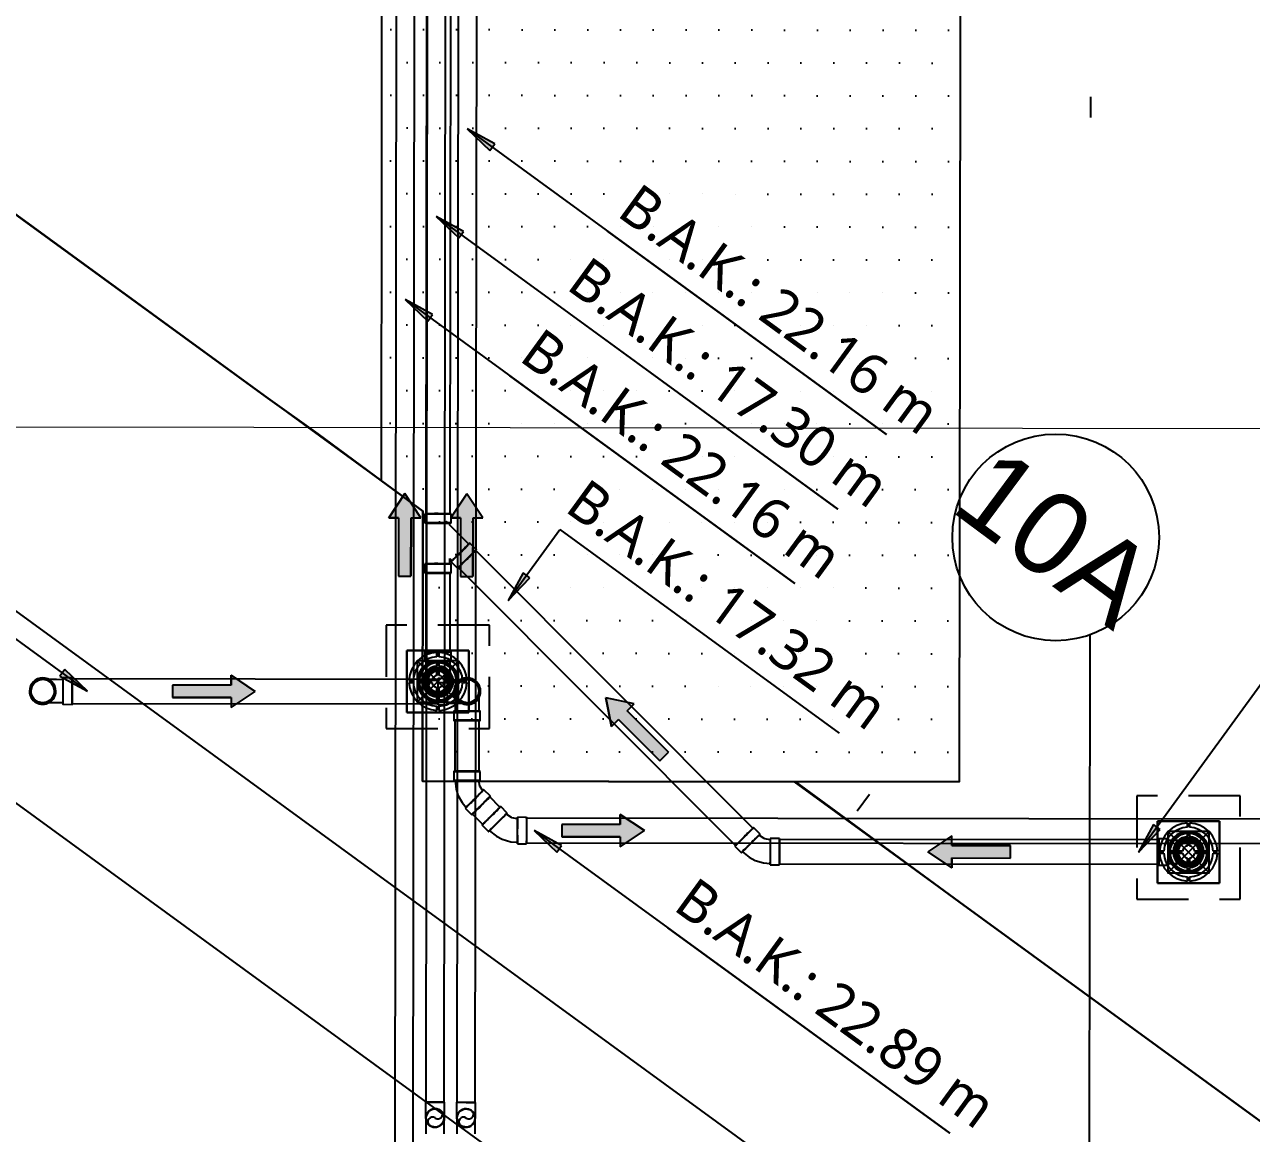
# Model space of a CAD drawing. Header units: millimetres. Extents: x 400382 to 401500, y 4543975 to 4544133.
# Drawn here: x 400831.43 to 400837.37, y 4544084.18 to 4544089.55 of the extents above; entities that cross this region are included whole.
import ezdxf
from ezdxf.enums import TextEntityAlignment as Align

# ---------------------------------------------------------------- set-up
doc = ezdxf.new("R2010")
doc.units = ezdxf.units.MM
for name, pattern in [('ACAD_ISO05W100', [33, 24, -3, 0, -3, 0, -3]), ('AKS', [3, 2.5, -0.25, 0, -0.25]), ('CIZGI', [0.4, 0.25, -0.15])]:
    doc.linetypes.add(name, pattern=pattern)
doc.layers.add('A-DETL', color=90, linetype='Continuous', lineweight=15)
for name, color, linetype in [('aks prota', 2, 'AKS'), ('caks prota', 4, 'Continuous'), ('iderzi_PROTA', 3, 'Continuous'), ('kiriş prota', 6, 'Continuous'), ('kolon tarama prota', 252, 'Continuous'), ('merdiven prota', 2, 'Continuous'), ('PRT-MI-a_fit_drainage', 10, 'Continuous'), ('taks prota', 7, 'Continuous'), ('TARAMA', 8, 'Continuous')]:
    doc.layers.add(name, color=color, linetype=linetype)
doc.styles.add('Segoe UI Light_1', font='', dxfattribs={"height": 200})
doc.styles.add('TAKS', font='Arial Unicode.ttf')
doc.styles.get('Segoe UI Light_1').set_extended_font_data('Segoe UI Light')

# ---------------------------------------------------------------- blocks, each defined once
blk = doc.blocks.new('Flow Direction - Flow Direction _25mm_-1035271-_17_70 m  ARA KAT')
at = {"layer": 'TARAMA'}
blk.add_hatch(color=256, dxfattribs=at).paths.add_polyline_path([(0, 0), (-117, -78), (-117, -30), (-400, -30), (-400, 30), (-117, 30), (-117, 78)], flags=0)
for p, q in [((0, 0), (-117, 78)), ((-117, 78), (-117, 30)), ((-117, 78), (0, 0)), ((-117, 30), (-117, 78)), ((-117, 30), (-400, 30)), ((-400, 30), (-400, -30)), ((-117, 30), (-400, 30)), ((-400, 30), (-400, -30)), ((-117, -78), (0, 0)), ((-117, -78), (0, 0)), ((-400, -30), (-117, -30)), ((-117, -30), (-400, -30)), ((-117, -30), (-117, -78)), ((-117, -30), (-117, -78))]:
    blk.add_line(p, q, dxfattribs=at)
blk = doc.blocks.new('17.60 mekanik')
at = {"layer": 'kolon tarama prota'}
for points in [[(142407.84, 63290.69), (142418.81, 63280.27), (142421.13, 63283.47)], [(142392.84, 63248.38), (142403.81, 63237.97), (142406.13, 63241.16)], [(142377.84, 63208.11), (142388.81, 63197.7), (142391.13, 63200.89)], [(142427.92, 63062.68), (142438.34, 63073.65), (142435.14, 63075.98)], [(142224.37, 63018.49), (142213.39, 63028.9), (142211.07, 63025.71)], [(142440.6, 62951.35), (142451.58, 62940.93), (142453.9, 62944.13)], [(142733.02, 62941.31), (142743.43, 62952.28), (142740.23, 62954.61)]]:
    blk.add_hatch(color=256, dxfattribs=at).paths.add_polyline_path(points, flags=0)
for p, q in [((142403.39, 63538.69), (142403.39, 62819.81)), ((142412.28, 62819.81), (142412.28, 63538.69)), ((142388.03, 63531.1), (142388.03, 63104.51)), ((142399.83, 63104.51), (142399.83, 63531.1)), ((142388.39, 63518.69), (142388.39, 62819.81)), ((142397.28, 62819.81), (142397.28, 63518.69)), ((142373.39, 63498.69), (142373.39, 62723.34)), ((142382.28, 62723.34), (142382.28, 63498.69)), ((142407.84, 63290.69), (142418.81, 63280.27)), ((142421.13, 63283.47), (142407.84, 63290.69)), ((142407.84, 63290.69), (142610.86, 63143.18)), ((142418.81, 63280.27), (142421.13, 63283.47)), ((142392.84, 63248.38), (142403.81, 63237.97)), ((142406.13, 63241.16), (142392.84, 63248.38)), ((142392.84, 63248.38), (142587.35, 63107.06)), ((142403.81, 63237.97), (142406.13, 63241.16)), ((142610.86, 63143.18), (142475.76, 63241.34)), ((142377.84, 63208.11), (142388.81, 63197.7)), ((142391.13, 63200.89), (142377.84, 63208.11)), ((142377.84, 63208.11), (142566.54, 63071.01)), ((142587.35, 63107.06), (142451.17, 63206)), ((142388.81, 63197.7), (142391.13, 63200.89)), ((142566.54, 63071.01), (142428.53, 63171.28)), ((142387.56, 63104.51), (142387.56, 63100.07)), ((142388.22, 63100.07), (142388.22, 63080.32)), ((142397.32, 63100.1), (142397.34, 63100.04)), ((142398.62, 63100.07), (142397.97, 63100.71)), ((142399.65, 63099.04), (142399.65, 63100.07)), ((142408.81, 63089.88), (142399.65, 63099.04)), ((142400.31, 63100.07), (142400.31, 63104.51)), ((142427.92, 63062.68), (142452.79, 63096.91)), ((142452.79, 63096.91), (142588.09, 62998.6)), ((142412.42, 63087.2), (142409.27, 63090.34)), ((142399.64, 63082.88), (142400.73, 63081.79)), ((142399.65, 63080.32), (142399.65, 63082.88)), ((142400.26, 63081.33), (142403.4, 63078.19)), ((142546.39, 62952.55), (142412.08, 63086.87)), ((142387.56, 63080.32), (142387.56, 63075.87)), ((142388.03, 63075.87), (142388.03, 63037.68)), ((142399.83, 63037.68), (142399.83, 63075.87)), ((142400.31, 63075.87), (142400.31, 63080.32)), ((142403.74, 63078.52), (142538.05, 62944.21)), ((142435.14, 63075.98), (142427.92, 63062.68)), ((142438.34, 63073.65), (142435.14, 63075.98)), ((142427.92, 63062.68), (142438.34, 63073.65)), ((142224.37, 63018.49), (142171.51, 63056.89)), ((142408.93, 63038.39), (142378.93, 63038.39)), ((142378.93, 63038.39), (142378.93, 63008.39)), ((142378.93, 63008.39), (142378.93, 63038.39)), ((142378.93, 63038.39), (142408.93, 63038.39)), ((142378.93, 63038.39), (142378.93, 63038.39)), ((142393.43, 63037.39), (142393.43, 63035.38)), ((142393.43, 63035.38), (142393.43, 63037.39)), ((142393.43, 63037.39), (142393.43, 63037.39)), ((142393.43, 63035.38), (142393.43, 63035.38)), ((142394.43, 63035.38), (142394.43, 63037.39)), ((142394.43, 63037.39), (142394.43, 63035.38)), ((142394.43, 63037.39), (142394.43, 63037.39)), ((142394.43, 63035.38), (142394.43, 63035.38)), ((142408.93, 63008.39), (142408.93, 63038.39)), ((142408.93, 63038.39), (142408.93, 63008.39)), ((142408.93, 63038.39), (142408.93, 63038.39)), ((142213.39, 63028.9), (142211.07, 63025.71)), ((142224.37, 63018.49), (142213.39, 63028.9)), ((142393.43, 63032.88), (142393.43, 63030.88)), ((142393.43, 63030.88), (142393.43, 63032.88)), ((142393.43, 63032.88), (142393.43, 63032.88)), ((142393.43, 63030.88), (142393.43, 63030.88)), ((142393.43, 63028.37), (142393.43, 63026.35)), ((142393.43, 63026.35), (142393.43, 63028.37)), ((142393.43, 63028.37), (142393.43, 63028.37)), ((142394.43, 63030.88), (142394.43, 63032.88)), ((142394.43, 63032.88), (142394.43, 63030.88)), ((142394.43, 63032.88), (142394.43, 63032.88)), ((142394.43, 63030.88), (142394.43, 63030.88)), ((142394.43, 63026.35), (142394.43, 63028.37)), ((142394.43, 63028.37), (142394.43, 63026.35)), ((142394.43, 63028.37), (142394.43, 63028.37)), ((142211.07, 63025.71), (142224.37, 63018.49)), ((142217.02, 63024.86), (142212.58, 63024.86)), ((142216.98, 63022.66), (142216.97, 63021.44)), ((142216.99, 63023.6), (142216.98, 63022.66)), ((142217.01, 63024.19), (142216.99, 63023.6)), ((142217.02, 63024.39), (142217.01, 63024.19)), ((142394.04, 63024.39), (142217.02, 63024.39)), ((142217.04, 63024.19), (142217.02, 63024.39)), ((142217.05, 63023.6), (142217.04, 63024.19)), ((142217.07, 63022.66), (142217.05, 63023.6)), ((142217.08, 63021.44), (142217.07, 63022.66)), ((142381.94, 63023.89), (142379.94, 63023.89)), ((142379.94, 63023.89), (142381.94, 63023.89)), ((142379.94, 63023.89), (142379.94, 63023.89)), ((142379.94, 63022.89), (142381.94, 63022.89)), ((142381.94, 63022.89), (142379.94, 63022.89)), ((142379.94, 63022.89), (142379.94, 63022.89)), ((142381.94, 63023.89), (142381.94, 63023.89)), ((142381.94, 63022.89), (142381.94, 63022.89)), ((142386.45, 63023.89), (142384.44, 63023.89)), ((142384.44, 63023.89), (142386.45, 63023.89)), ((142384.44, 63023.89), (142384.44, 63023.89)), ((142384.44, 63022.89), (142386.45, 63022.89)), ((142386.45, 63022.89), (142384.44, 63022.89)), ((142384.44, 63022.89), (142384.44, 63022.89)), ((142386.45, 63023.89), (142386.45, 63023.89)), ((142386.45, 63022.89), (142386.45, 63022.89)), ((142390.97, 63023.89), (142388.96, 63023.89)), ((142388.96, 63023.89), (142390.97, 63023.89)), ((142388.96, 63023.89), (142388.96, 63023.89)), ((142388.96, 63022.89), (142390.97, 63022.89)), ((142390.97, 63022.89), (142388.96, 63022.89)), ((142388.96, 63022.89), (142388.96, 63022.89)), ((142390.97, 63023.89), (142390.97, 63023.89)), ((142390.97, 63022.89), (142390.97, 63022.89)), ((142393.43, 63026.35), (142393.43, 63026.35)), ((142398.48, 63024.86), (142394.04, 63024.86)), ((142394.43, 63026.35), (142394.43, 63026.35)), ((142398.91, 63023.89), (142396.89, 63023.89)), ((142396.89, 63023.89), (142398.91, 63023.89)), ((142396.89, 63023.89), (142396.89, 63023.89)), ((142396.89, 63022.89), (142398.91, 63022.89)), ((142398.91, 63022.89), (142396.89, 63022.89)), ((142396.89, 63022.89), (142396.89, 63022.89)), ((142398.91, 63023.89), (142398.91, 63023.89)), ((142398.91, 63022.89), (142398.91, 63022.89)), ((142403.42, 63023.89), (142401.41, 63023.89)), ((142401.41, 63023.89), (142403.42, 63023.89)), ((142401.41, 63023.89), (142401.41, 63023.89)), ((142401.41, 63022.89), (142403.42, 63022.89)), ((142403.42, 63022.89), (142401.41, 63022.89)), ((142401.41, 63022.89), (142401.41, 63022.89)), ((142403.42, 63023.89), (142403.42, 63023.89)), ((142403.42, 63022.89), (142403.42, 63022.89)), ((142407.92, 63023.89), (142405.92, 63023.89)), ((142405.92, 63023.89), (142407.92, 63023.89)), ((142405.92, 63023.89), (142405.92, 63023.89)), ((142405.92, 63022.89), (142407.92, 63022.89)), ((142407.92, 63022.89), (142405.92, 63022.89)), ((142405.92, 63022.89), (142405.92, 63022.89)), ((142407.92, 63023.89), (142407.92, 63023.89)), ((142407.92, 63022.89), (142407.92, 63022.89)), ((142413.04, 63022.04), (142412.96, 63022.14)), ((142413.35, 63022.42), (142413.32, 63022.46)), ((142413.46, 63022.27), (142413.43, 63022.31)), ((142733.02, 62941.31), (142792.92, 63023.77)), ((142216.97, 63021.44), (142216.97, 63020.01)), ((142216.97, 63020.01), (142216.97, 63018.49)), ((142216.97, 63018.49), (142216.97, 63016.96)), ((142216.97, 63016.96), (142216.97, 63015.54)), ((142217.08, 63020.01), (142217.08, 63021.44)), ((142217.08, 63018.49), (142217.08, 63020.01)), ((142217.08, 63016.96), (142217.08, 63018.49)), ((142217.08, 63015.54), (142217.08, 63016.96)), ((142393.43, 63020.44), (142393.43, 63018.42)), ((142393.43, 63018.42), (142393.43, 63020.44)), ((142393.43, 63020.44), (142393.43, 63020.44)), ((142393.43, 63018.42), (142393.43, 63018.42)), ((142393.43, 63015.91), (142393.43, 63013.91)), ((142393.43, 63013.91), (142393.43, 63015.91)), ((142393.43, 63015.91), (142393.43, 63015.91)), ((142394.43, 63018.42), (142394.43, 63020.44)), ((142394.43, 63020.44), (142394.43, 63018.42)), ((142394.43, 63020.44), (142394.43, 63020.44)), ((142394.43, 63018.42), (142394.43, 63018.42)), ((142394.43, 63013.91), (142394.43, 63015.91)), ((142394.43, 63015.91), (142394.43, 63013.91)), ((142394.43, 63015.91), (142394.43, 63015.91)), ((142212.58, 63012.11), (142217.02, 63012.11)), ((142216.97, 63015.54), (142216.98, 63014.32)), ((142216.98, 63014.32), (142216.99, 63013.38)), ((142216.99, 63013.38), (142217.01, 63012.79)), ((142217.01, 63012.79), (142217.02, 63012.59)), ((142217.02, 63012.59), (142217.04, 63012.79)), ((142217.02, 63012.59), (142394.04, 63012.59)), ((142217.04, 63012.79), (142217.05, 63013.38)), ((142217.05, 63013.38), (142217.07, 63014.32)), ((142217.07, 63014.32), (142217.08, 63015.54)), ((142393.43, 63013.91), (142393.43, 63013.91)), ((142393.43, 63011.41), (142393.43, 63009.4)), ((142393.43, 63009.4), (142393.43, 63011.41)), ((142393.43, 63011.41), (142393.43, 63011.41)), ((142394.04, 63012.11), (142398.48, 63012.11)), ((142394.43, 63013.91), (142394.43, 63013.91)), ((142394.43, 63009.4), (142394.43, 63011.41)), ((142394.43, 63011.41), (142394.43, 63009.4)), ((142394.43, 63011.41), (142394.43, 63011.41)), ((142402.91, 63015.1), (142402.94, 63015.06)), ((142403.02, 63014.95), (142403.05, 63014.91)), ((142403.33, 63015.33), (142403.4, 63015.22)), ((142378.93, 63008.39), (142408.93, 63008.39)), ((142408.93, 63008.39), (142378.93, 63008.39)), ((142378.93, 63008.39), (142378.93, 63008.39)), ((142393.43, 63009.4), (142393.43, 63009.4)), ((142394.43, 63009.4), (142394.43, 63009.4)), ((142401.67, 63009.04), (142401.67, 63004.6)), ((142402.14, 63004.6), (142402.14, 62979.94)), ((142408.93, 63008.39), (142408.93, 63008.39)), ((142413.94, 62979.94), (142413.94, 63004.59)), ((142414.42, 63004.59), (142414.42, 63009.04)), ((142401.67, 62979.94), (142401.66, 62975.5)), ((142414.42, 62975.5), (142414.42, 62979.94)), ((142419.4, 62967.92), (142416.25, 62971.06)), ((142424.05, 62962.59), (142419.06, 62967.58)), ((142427.53, 62959.78), (142424.39, 62962.93)), ((142407.24, 62962.04), (142410.38, 62958.9)), ((142410.72, 62959.24), (142415.71, 62954.25)), ((142436.95, 62957.72), (142432.51, 62957.72)), ((143688.3, 62957.25), (142436.95, 62957.25)), ((142415.37, 62953.91), (142418.51, 62950.77)), ((142440.6, 62951.35), (142451.58, 62940.93)), ((142453.9, 62944.13), (142440.6, 62951.35)), ((142440.6, 62951.35), (142641.81, 62805.16)), ((142549.87, 62949.75), (142546.73, 62952.89)), ((142740.23, 62954.61), (142733.02, 62941.31)), ((142733.02, 62941.31), (142743.43, 62952.28)), ((142743.43, 62952.28), (142740.23, 62954.61)), ((142742.16, 62956.31), (142742.16, 62926.31)), ((142772.16, 62956.31), (142742.16, 62956.31)), ((142742.16, 62956.31), (142772.16, 62956.31)), ((142742.16, 62926.31), (142742.16, 62956.31)), ((142742.16, 62956.31), (142742.16, 62956.31)), ((142756.66, 62955.3), (142756.66, 62953.3)), ((142756.66, 62953.3), (142756.66, 62955.3)), ((142756.66, 62955.3), (142756.66, 62955.3)), ((142756.66, 62953.3), (142756.66, 62953.3)), ((142756.66, 62950.79), (142756.66, 62948.79)), ((142756.66, 62948.79), (142756.66, 62950.79)), ((142756.66, 62950.79), (142756.66, 62950.79)), ((142757.66, 62953.3), (142757.66, 62955.3)), ((142757.66, 62955.3), (142757.66, 62953.3)), ((142757.66, 62955.3), (142757.66, 62955.3)), ((142757.66, 62953.3), (142757.66, 62953.3)), ((142757.66, 62948.79), (142757.66, 62950.79)), ((142757.66, 62950.79), (142757.66, 62948.79)), ((142757.66, 62950.79), (142757.66, 62950.79)), ((142772.16, 62926.31), (142772.16, 62956.31)), ((142772.16, 62956.31), (142772.16, 62926.31)), ((142772.16, 62956.31), (142772.16, 62956.31)), ((142432.51, 62944.97), (142436.95, 62944.97)), ((142436.95, 62945.45), (143688.3, 62945.45)), ((142559.29, 62947.69), (142554.85, 62947.69)), ((142742.87, 62947.21), (142559.29, 62947.21)), ((142747.32, 62947.69), (142742.87, 62947.69)), ((142756.66, 62948.79), (142756.66, 62948.79)), ((142756.66, 62946.28), (142756.66, 62944.27)), ((142756.66, 62944.27), (142756.66, 62946.28)), ((142756.66, 62946.28), (142756.66, 62946.28)), ((142757.66, 62948.79), (142757.66, 62948.79)), ((142757.66, 62944.27), (142757.66, 62946.28)), ((142757.66, 62946.28), (142757.66, 62944.27)), ((142757.66, 62946.28), (142757.66, 62946.28)), ((142761.7, 62945.07), (142761.7, 62945.07)), ((142451.58, 62940.93), (142453.9, 62944.13)), ((142537.71, 62943.87), (142540.85, 62940.73)), ((142745.17, 62941.81), (142743.17, 62941.81)), ((142743.17, 62941.81), (142745.17, 62941.81)), ((142743.17, 62941.81), (142743.17, 62941.81)), ((142743.17, 62940.81), (142745.17, 62940.81)), ((142745.17, 62940.81), (142743.17, 62940.81)), ((142743.17, 62940.81), (142743.17, 62940.81)), ((142745.17, 62941.81), (142745.17, 62941.81)), ((142745.17, 62940.81), (142745.17, 62940.81)), ((142749.68, 62941.81), (142747.67, 62941.81)), ((142747.67, 62941.81), (142749.68, 62941.81)), ((142747.67, 62941.81), (142747.67, 62941.81)), ((142747.67, 62940.81), (142749.68, 62940.81)), ((142749.68, 62940.81), (142747.67, 62940.81)), ((142747.67, 62940.81), (142747.67, 62940.81)), ((142749.68, 62941.81), (142749.68, 62941.81)), ((142749.68, 62940.81), (142749.68, 62940.81)), ((142754.2, 62941.81), (142752.18, 62941.81)), ((142752.18, 62941.81), (142754.2, 62941.81)), ((142752.18, 62941.81), (142752.18, 62941.81)), ((142752.18, 62940.81), (142754.2, 62940.81)), ((142754.2, 62940.81), (142752.18, 62940.81)), ((142752.18, 62940.81), (142752.18, 62940.81)), ((142754.2, 62941.81), (142754.2, 62941.81)), ((142754.2, 62940.81), (142754.2, 62940.81)), ((142756.66, 62944.27), (142756.66, 62944.27)), ((142757.66, 62944.27), (142757.66, 62944.27)), ((142762.13, 62941.81), (142760.12, 62941.81)), ((142760.12, 62941.81), (142762.13, 62941.81)), ((142760.12, 62941.81), (142760.12, 62941.81)), ((142760.12, 62940.81), (142762.13, 62940.81)), ((142762.13, 62940.81), (142760.12, 62940.81)), ((142760.12, 62940.81), (142760.12, 62940.81)), ((142762.13, 62941.81), (142762.13, 62941.81)), ((142762.13, 62940.81), (142762.13, 62940.81)), ((142766.65, 62941.81), (142764.64, 62941.81)), ((142764.64, 62941.81), (142766.65, 62941.81)), ((142764.64, 62941.81), (142764.64, 62941.81)), ((142764.64, 62940.81), (142766.65, 62940.81)), ((142766.65, 62940.81), (142764.64, 62940.81)), ((142764.64, 62940.81), (142764.64, 62940.81)), ((142766.65, 62941.81), (142766.65, 62941.81)), ((142766.65, 62940.81), (142766.65, 62940.81)), ((142771.15, 62941.81), (142769.15, 62941.81)), ((142769.15, 62941.81), (142771.15, 62941.81)), ((142769.15, 62941.81), (142769.15, 62941.81)), ((142769.15, 62940.81), (142771.15, 62940.81)), ((142771.15, 62940.81), (142769.15, 62940.81)), ((142769.15, 62940.81), (142769.15, 62940.81)), ((142771.15, 62941.81), (142771.15, 62941.81)), ((142771.15, 62940.81), (142771.15, 62940.81)), ((142554.85, 62934.93), (142559.29, 62934.93)), ((142559.29, 62935.41), (142742.87, 62935.41)), ((142742.87, 62934.93), (142747.32, 62934.93)), ((142752.61, 62937.55), (142752.62, 62937.54)), ((142756.66, 62938.35), (142756.66, 62936.33)), ((142756.66, 62936.33), (142756.66, 62938.35)), ((142756.66, 62938.35), (142756.66, 62938.35)), ((142756.66, 62936.33), (142756.66, 62936.33)), ((142756.66, 62933.82), (142756.66, 62931.82)), ((142756.66, 62931.82), (142756.66, 62933.82)), ((142756.66, 62933.82), (142756.66, 62933.82)), ((142757.66, 62936.33), (142757.66, 62938.35)), ((142757.66, 62938.35), (142757.66, 62936.33)), ((142757.66, 62938.35), (142757.66, 62938.35)), ((142757.66, 62936.33), (142757.66, 62936.33)), ((142757.66, 62931.82), (142757.66, 62933.82)), ((142757.66, 62933.82), (142757.66, 62931.82)), ((142757.66, 62933.82), (142757.66, 62933.82)), ((142756.66, 62931.82), (142756.66, 62931.82)), ((142756.66, 62929.32), (142756.66, 62927.32)), ((142756.66, 62927.32), (142756.66, 62929.32)), ((142756.66, 62929.32), (142756.66, 62929.32)), ((142756.66, 62927.32), (142756.66, 62927.32)), ((142757.66, 62931.82), (142757.66, 62931.82)), ((142757.66, 62927.32), (142757.66, 62929.32)), ((142757.66, 62929.32), (142757.66, 62927.32)), ((142757.66, 62929.32), (142757.66, 62929.32)), ((142757.66, 62927.32), (142757.66, 62927.32)), ((142742.16, 62926.31), (142772.16, 62926.31)), ((142772.16, 62926.31), (142742.16, 62926.31)), ((142742.16, 62926.31), (142742.16, 62926.31)), ((142772.16, 62926.31), (142772.16, 62926.31)), ((142641.81, 62805.16), (142505.29, 62904.35)), ((142392.84, 62819.81), (142388.39, 62819.81)), ((142388.39, 62819.81), (142392.84, 62819.81)), ((142397.28, 62819.81), (142392.84, 62819.81)), ((142392.84, 62819.81), (142397.28, 62819.81)), ((142392.84, 62819.81), (142392.84, 62819.81)), ((142392.84, 62819.81), (142392.84, 62819.81)), ((142407.84, 62819.81), (142403.39, 62819.81)), ((142403.39, 62819.81), (142407.84, 62819.81)), ((142412.28, 62819.81), (142407.84, 62819.81)), ((142407.84, 62819.81), (142412.28, 62819.81)), ((142407.84, 62819.81), (142407.84, 62819.81)), ((142407.84, 62819.81), (142407.84, 62819.81))]:
    blk.add_line(p, q, dxfattribs=at)
at = {"layer": 'kolon tarama prota', "extrusion": (-7.60404e-07, -1.32349e-22, 1)}
for p, q in [((142387.56, 63037.68, 0.01), (142387.56, 63033.24, 0.01)), ((142400.31, 63033.24, 0.01), (142400.31, 63037.68, 0.01))]:
    blk.add_line(p, q, dxfattribs=at)
at = {"layer": 'kolon tarama prota', "extrusion": (-7.60404e-07, -1.32349e-22, 1), "elevation": -0.1, "flags": 128}
for points in [[(142388.22, 63023.4), (142388.22, 63023.87), (142388.22, 63025.24), (142388.22, 63027.38), (142388.22, 63030.09), (142388.22, 63033.11), (142388.22, 63033.24)], [(142388.22, 63023.4), (142388.69, 63025.67), (142390.02, 63027.56), (142391.99, 63028.77), (142393.93, 63029.11)], [(142393.93, 63029.11), (142396.2, 63028.64), (142398.1, 63027.31), (142399.31, 63025.33), (142399.65, 63023.4)], [(142399.65, 63033.24), (142399.65, 63030.21), (142399.65, 63027.49), (142399.65, 63025.32), (142399.65, 63023.91), (142399.65, 63023.4), (142399.65, 63023.4)], [(142393.93, 63017.68), (142391.66, 63018.15), (142389.77, 63019.48), (142388.56, 63021.46), (142388.22, 63023.4)], [(142399.65, 63023.4), (142399.18, 63021.13), (142397.85, 63019.23), (142395.87, 63018.02), (142393.93, 63017.68)]]:
    blk.add_lwpolyline(points, dxfattribs=at)
at = {"layer": 'kolon tarama prota', "flags": 128}
for points in [[(142197.02, 63018.49), (142197.49, 63020.76), (142198.82, 63022.65), (142200.8, 63023.86), (142202.74, 63024.2)], [(142202.74, 63024.2), (142203.21, 63024.2), (142204.58, 63024.2), (142206.72, 63024.2), (142209.43, 63024.2), (142212.45, 63024.2), (142212.58, 63024.2)], [(142202.74, 63024.2), (142205.01, 63023.73), (142206.9, 63022.4), (142208.11, 63020.43), (142208.45, 63018.49)], [(142407.78, 63024.27), (142407.61, 63024.27), (142407.05, 63024.25), (142405.97, 63024.24), (142404.25, 63024.22), (142401.88, 63024.21), (142399.02, 63024.2), (142398.48, 63024.2)], [(142408.11, 63024.5), (142405.95, 63024.08), (142404.37, 63023.1), (142403.37, 63021.97), (142402.81, 63020.93), (142402.55, 63020.09), (142402.44, 63019.48), (142402.4, 63019.07), (142402.38, 63018.72), (142402.37, 63018.22), (142402.36, 63017.34), (142402.35, 63015.91), (142402.34, 63013.84), (142402.33, 63011.18), (142402.33, 63009.04)], [(142402.54, 63018.59), (142402.96, 63020.75), (142403.93, 63022.33), (142405.06, 63023.33), (142406.1, 63023.88), (142406.93, 63024.14), (142407.5, 63024.25), (142407.77, 63024.27), (142407.78, 63024.27)], [(142408.11, 63024.5), (142410.27, 63024.08), (142411.86, 63023.1), (142412.78, 63022.08)], [(142413.97, 63018.58), (142413.54, 63020.74), (142412.92, 63021.88)], [(142202.74, 63012.77), (142200.47, 63013.24), (142198.57, 63014.57), (142197.36, 63016.55), (142197.02, 63018.49)], [(142208.45, 63018.49), (142207.98, 63016.22), (142206.65, 63014.32), (142204.68, 63013.11), (142202.74, 63012.77)], [(142413.97, 63018.58), (142413.54, 63016.42), (142412.57, 63014.84), (142411.44, 63013.84), (142410.4, 63013.29), (142409.55, 63013.02), (142408.94, 63012.91), (142408.49, 63012.87), (142408.05, 63012.85), (142407.38, 63012.83), (142406.26, 63012.81), (142404.53, 63012.79), (142402.16, 63012.78), (142399.29, 63012.77), (142398.48, 63012.77)], [(142402.54, 63018.59), (142402.96, 63016.43), (142403.59, 63015.29)], [(142408.11, 63013.07), (142410.27, 63013.49), (142411.85, 63014.46), (142412.85, 63015.6), (142413.41, 63016.64), (142413.67, 63017.47), (142413.78, 63018.05), (142413.81, 63018.36), (142413.81, 63018.41)], [(142413.81, 63018.41), (142413.81, 63018.26), (142413.8, 63017.75), (142413.79, 63016.75), (142413.77, 63015.14), (142413.76, 63012.86), (142413.76, 63010.06), (142413.76, 63009.04)], [(142212.58, 63012.77), (142209.56, 63012.77), (142206.83, 63012.77), (142204.66, 63012.77), (142203.25, 63012.77), (142202.74, 63012.77), (142202.74, 63012.77)], [(142408.11, 63013.07), (142405.95, 63013.49), (142404.37, 63014.46), (142403.45, 63015.49)], [(142402.33, 62975.5), (142402.8, 62971.35), (142403.72, 62968.47)], [(142414.28, 62972.84), (142413.76, 62975.34), (142413.76, 62975.5)], [(142403.72, 62968.47), (142405.75, 62964.82), (142407.7, 62962.51)], [(142415.79, 62970.59), (142414.34, 62972.7), (142414.28, 62972.84)], [(142429.56, 62957.65), (142427.29, 62959.1), (142427.06, 62959.32)], [(142432.51, 62957.06), (142429.85, 62957.53), (142429.56, 62957.65)], [(142418.98, 62951.24), (142422.31, 62948.58), (142425.19, 62947.09)], [(142425.19, 62947.09), (142429.28, 62945.91), (142432.51, 62945.63)], [(142551.9, 62947.61), (142549.63, 62949.06), (142549.4, 62949.28)], [(142554.85, 62947.03), (142552.2, 62947.5), (142551.9, 62947.61)], [(142747.32, 62947.02), (142750.34, 62947.02), (142753.07, 62947.02), (142755.24, 62947.02), (142756.64, 62947.02), (142757.16, 62947.02), (142757.16, 62947.02)], [(142751.44, 62941.31), (142751.91, 62943.58), (142753.24, 62945.47), (142755.22, 62946.69), (142757.16, 62947.02)], [(142757.16, 62947.02), (142759.43, 62946.56), (142761.32, 62945.22), (142762.53, 62943.25), (142762.87, 62941.31)], [(142541.32, 62941.2), (142544.65, 62938.54), (142547.53, 62937.05)], [(142757.16, 62935.59), (142754.89, 62936.06), (142752.99, 62937.4), (142751.78, 62939.37), (142751.44, 62941.31)], [(142762.87, 62941.31), (142762.4, 62939.04), (142761.07, 62937.15), (142759.1, 62935.93), (142757.16, 62935.59)], [(142547.53, 62937.05), (142551.62, 62935.87), (142554.85, 62935.6)], [(142757.16, 62935.59), (142756.69, 62935.59), (142755.31, 62935.59), (142753.17, 62935.59), (142750.46, 62935.59), (142747.45, 62935.59), (142747.32, 62935.59)], [(142388.39, 62812.21), (142388.39, 62812.69), (142388.39, 62814.04), (142388.39, 62816.11), (142388.39, 62818.64), (142388.39, 62819.81)], [(142388.39, 62812.21), (142388.86, 62814.2), (142390.17, 62815.77), (142392.03, 62816.59), (142392.84, 62816.66)], [(142392.84, 62816.66), (142394.82, 62816.19), (142396.39, 62814.89), (142397.21, 62813.02), (142397.28, 62812.21)], [(142397.28, 62819.81), (142397.28, 62817.18), (142397.28, 62814.87), (142397.28, 62813.18), (142397.28, 62812.3), (142397.28, 62812.21)], [(142403.39, 62812.21), (142403.39, 62812.69), (142403.39, 62814.04), (142403.39, 62816.11), (142403.39, 62818.64), (142403.39, 62819.81)], [(142403.39, 62812.21), (142403.86, 62814.2), (142405.17, 62815.77), (142407.03, 62816.59), (142407.84, 62816.66)], [(142407.84, 62816.66), (142409.82, 62816.19), (142411.39, 62814.89), (142412.21, 62813.02), (142412.28, 62812.21)], [(142412.28, 62819.81), (142412.28, 62817.18), (142412.28, 62814.87), (142412.28, 62813.18), (142412.28, 62812.3), (142412.28, 62812.21)], [(142392.84, 62807.77), (142390.85, 62808.24), (142389.29, 62809.54), (142388.47, 62811.41), (142388.39, 62812.21)], [(142397.28, 62812.21), (142396.82, 62810.23), (142395.51, 62808.66), (142393.64, 62807.84), (142392.84, 62807.77)], [(142407.84, 62807.77), (142405.85, 62808.24), (142404.29, 62809.54), (142403.47, 62811.41), (142403.39, 62812.21)], [(142403.39, 62812.21), (142403.39, 62811.74), (142403.39, 62810.39), (142403.39, 62808.32), (142403.39, 62805.79), (142403.39, 62804.61)], [(142412.28, 62812.21), (142411.82, 62810.23), (142410.51, 62808.66), (142408.64, 62807.84), (142407.84, 62807.77)], [(142412.28, 62804.61), (142412.28, 62807.25), (142412.28, 62809.56), (142412.28, 62811.25), (142412.28, 62812.12), (142412.28, 62812.21)]]:
    blk.add_lwpolyline(points, dxfattribs=at)
at = {"layer": 'kolon tarama prota', "extrusion": (0, 0, -1), "flags": 128}
for points in [[(-142392.84, 62816.66), (-142390.85, 62816.19), (-142389.29, 62814.89), (-142388.47, 62813.02), (-142388.39, 62812.21)], [(-142397.28, 62812.21), (-142396.82, 62814.2), (-142395.51, 62815.77), (-142393.64, 62816.59), (-142392.84, 62816.66)], [(-142388.39, 62812.21), (-142388.39, 62811.74), (-142388.39, 62810.39), (-142388.39, 62808.32), (-142388.39, 62805.79), (-142388.39, 62804.61)], [(-142388.39, 62812.21), (-142388.86, 62810.23), (-142390.17, 62808.66), (-142392.03, 62807.84), (-142392.84, 62807.77)], [(-142392.84, 62807.77), (-142394.82, 62808.24), (-142396.39, 62809.54), (-142397.21, 62811.41), (-142397.28, 62812.21)], [(-142397.28, 62804.61), (-142397.28, 62807.25), (-142397.28, 62809.56), (-142397.28, 62811.25), (-142397.28, 62812.12), (-142397.28, 62812.21)]]:
    blk.add_lwpolyline(points, dxfattribs=at)
at = {"layer": 'kolon tarama prota'}
for centre, radius, start, end in [((142393.93, 63023.39), 14, 92.04671, 177.95329), ((142393.93, 63023.39), 14, 92.04671, 177.95329), ((142393.93, 63023.39), 12, 92.38802, 177.61198), ((142393.93, 63023.39), 12, 92.38802, 177.61198), ((142393.93, 63023.39), 14, 2.04671, 87.95329), ((142393.93, 63023.39), 14, 2.04671, 87.95329), ((142393.93, 63023.39), 12, 2.38802, 87.61198), ((142393.93, 63023.39), 12, 2.38802, 87.61198), ((142393.93, 63023.39), 10, 90, 270), ((142393.93, 63023.39), 10, 90, 270), ((142393.93, 63023.39), 9.5, 93.01696, 176.98304), ((142393.93, 63023.39), 9.5, 93.01696, 176.98304), ((142393.93, 63023.39), 9, 90, 270), ((142393.93, 63023.39), 9, 90, 270), ((142393.93, 63023.39), 7.5, 93.82255, 176.17745), ((142393.93, 63023.39), 7.5, 93.82255, 176.17745), ((142393.93, 63023.39), 5, 90, 270), ((142393.93, 63023.39), 5, 90, 270), ((142393.93, 63023.39), 5, 95.73917, 174.26083), ((142393.93, 63023.39), 5, 95.73917, 174.26083), ((142393.93, 63023.39), 5.9, 324, 144), ((142393.93, 63023.39), 10, 270, 90), ((142393.93, 63023.39), 10, 270, 90), ((142393.93, 63023.39), 9, 270, 90), ((142393.93, 63023.39), 9, 270, 90), ((142393.93, 63023.39), 5, 270, 90), ((142393.93, 63023.39), 5, 270, 90), ((142395.66, 63025.78), 2.95, 234, 54), ((142393.93, 63023.39), 9.5, 3.01696, 86.98304), ((142393.93, 63023.39), 9.5, 3.01696, 86.98304), ((142393.93, 63023.39), 7.5, 3.82255, 86.17745), ((142393.93, 63023.39), 7.5, 3.82255, 86.17745), ((142393.93, 63023.39), 5, 5.73917, 84.26083), ((142393.93, 63023.39), 5, 5.73917, 84.26083), ((142202.74, 63018.49), 6.38, 0, 180), ((142202.74, 63018.49), 6.38, 0, 180), ((142202.74, 63018.49), 5.9, 144, 324), ((142202.74, 63018.49), 5.71, 0, 180), ((142202.74, 63018.49), 5.9, 324, 144), ((142393.93, 63023.39), 14, 182.04671, 267.95329), ((142393.93, 63023.39), 14, 182.04671, 267.95329), ((142393.93, 63023.39), 12, 182.38802, 267.61198), ((142393.93, 63023.39), 12, 182.38802, 267.61198), ((142393.93, 63023.39), 9.5, 183.01696, 266.98304), ((142393.93, 63023.39), 9.5, 183.01696, 266.98304), ((142393.93, 63023.39), 7.5, 183.82255, 266.17745), ((142393.93, 63023.39), 7.5, 183.82255, 266.17745), ((142393.93, 63023.39), 5.9, 144, 324), ((142393.93, 63023.39), 5, 185.73917, 264.26083), ((142393.93, 63023.39), 5, 185.73917, 264.26083), ((142392.2, 63021.01), 2.95, 54, 234), ((142393.93, 63023.39), 3, 99.59407, 170.40593), ((142393.93, 63023.39), 3, 99.59407, 170.40593), ((142393.93, 63023.39), 3, 189.59407, 260.40593), ((142393.93, 63023.39), 3, 189.59407, 260.40593), ((142393.93, 63023.39), 3, 9.59407, 80.40593), ((142393.93, 63023.39), 3, 9.59407, 80.40593), ((142393.93, 63023.39), 5, 275.73917, 354.26083), ((142393.93, 63023.39), 3, 279.59407, 350.40593), ((142393.93, 63023.39), 9.5, 273.01696, 356.98304), ((142393.93, 63023.39), 7.5, 273.82255, 356.17745), ((142393.93, 63023.39), 14, 272.04671, 357.95329), ((142393.93, 63023.39), 12, 272.38802, 357.61198), ((142393.93, 63023.39), 3, 279.59407, 350.40593), ((142393.93, 63023.39), 5, 275.73917, 354.26083), ((142393.93, 63023.39), 7.5, 273.82255, 356.17745), ((142393.93, 63023.39), 9.5, 273.01696, 356.98304), ((142393.93, 63023.39), 12, 272.38802, 357.61198), ((142393.93, 63023.39), 14, 272.04671, 357.95329), ((142202.74, 63018.49), 6.38, 180, 0), ((142202.74, 63018.49), 6.38, 180, 0), ((142202.74, 63018.49), 5.71, 180, 0), ((142757.16, 62941.31), 14, 92.04671, 177.95329), ((142757.16, 62941.31), 14, 92.04671, 177.95329), ((142757.16, 62941.31), 12, 92.38802, 177.61198), ((142757.16, 62941.31), 12, 92.38802, 177.61198), ((142757.16, 62941.31), 10, 0, 180), ((142757.16, 62941.31), 10, 0, 180), ((142757.16, 62941.31), 9.5, 93.01696, 176.98304), ((142757.16, 62941.31), 9.5, 93.01696, 176.98304), ((142757.16, 62941.31), 14, 2.04671, 87.95329), ((142757.16, 62941.31), 14, 2.04671, 87.95329), ((142757.16, 62941.31), 12, 2.38802, 87.61198), ((142757.16, 62941.31), 12, 2.38802, 87.61198), ((142757.16, 62941.31), 9.5, 3.01696, 86.98304), ((142757.16, 62941.31), 9.5, 3.01696, 86.98304), ((142757.16, 62941.31), 9, 0, 180), ((142757.16, 62941.31), 9, 0, 180), ((142757.16, 62941.31), 7.5, 93.82255, 176.17745), ((142757.16, 62941.31), 7.5, 93.82255, 176.17745), ((142757.16, 62941.31), 6.38, 359.99994, 179.99994), ((142757.16, 62941.31), 6.38, 359.99994, 179.99994), ((142757.16, 62941.31), 5.71, 359.99994, 179.99994), ((142757.16, 62941.31), 5, 0, 180), ((142757.16, 62941.31), 5, 0, 180), ((142757.16, 62941.31), 5, 95.73917, 174.26083), ((142757.16, 62941.31), 5, 95.73917, 174.26083), ((142757.16, 62941.31), 7.5, 3.82255, 86.17745), ((142757.16, 62941.31), 7.5, 3.82255, 86.17745), ((142757.16, 62941.31), 5, 5.73917, 84.26083), ((142757.16, 62941.31), 5, 5.73917, 84.26083), ((142757.16, 62941.31), 14, 182.04671, 267.95329), ((142757.16, 62941.31), 14, 182.04671, 267.95329), ((142757.16, 62941.31), 12, 182.38802, 267.61198), ((142757.16, 62941.31), 12, 182.38802, 267.61198), ((142757.16, 62941.31), 10, 180, 0), ((142757.16, 62941.31), 10, 180, 0), ((142757.16, 62941.31), 9.5, 183.01696, 266.98304), ((142757.16, 62941.31), 9.5, 183.01696, 266.98304), ((142757.16, 62941.31), 9, 180, 0), ((142757.16, 62941.31), 9, 180, 0), ((142757.16, 62941.31), 7.5, 183.82255, 266.17745), ((142757.16, 62941.31), 7.5, 183.82255, 266.17745), ((142757.16, 62941.31), 6.38, 179.99994, 359.99994), ((142757.16, 62941.31), 6.38, 179.99994, 359.99994), ((142757.16, 62941.31), 5.72, 179.99994, 359.99994), ((142757.16, 62941.31), 5, 180, 0), ((142757.16, 62941.31), 5, 180, 0), ((142757.16, 62941.31), 5, 185.73917, 264.26083), ((142757.16, 62941.31), 5, 185.73917, 264.26083), ((142757.16, 62941.31), 3, 99.59407, 170.40593), ((142757.16, 62941.31), 3, 99.59407, 170.40593), ((142757.16, 62941.31), 3, 189.59407, 260.40593), ((142757.16, 62941.31), 3, 189.59407, 260.40593), ((142757.16, 62941.31), 3, 9.59407, 80.40593), ((142757.16, 62941.31), 3, 9.59407, 80.40593), ((142757.16, 62941.31), 12, 272.38802, 357.61198), ((142757.16, 62941.31), 14, 272.04671, 357.95329), ((142757.16, 62941.31), 5, 275.73917, 354.26083), ((142757.16, 62941.31), 3, 279.59407, 350.40593), ((142757.16, 62941.31), 9.5, 273.01696, 356.98304), ((142757.16, 62941.31), 7.5, 273.82255, 356.17745), ((142757.16, 62941.31), 14, 272.04671, 357.95329), ((142757.16, 62941.31), 12, 272.38802, 357.61198), ((142757.16, 62941.31), 3, 279.59407, 350.40593), ((142757.16, 62941.31), 5, 275.73917, 354.26083), ((142757.16, 62941.31), 7.5, 273.82255, 356.17745), ((142757.16, 62941.31), 9.5, 273.01696, 356.98304), ((142392.84, 62812.21), 4.45, 90, 270), ((142392.84, 62812.21), 4.44, 144, 324), ((142392.84, 62812.21), 4.45, 324, 144), ((142392.84, 62812.21), 4.44, 270, 90), ((142394.15, 62814.01), 2.22, 234, 54), ((142407.84, 62812.21), 4.44, 90, 270), ((142407.84, 62812.21), 4.44, 90, 270), ((142407.84, 62812.21), 4.45, 144, 324), ((142407.84, 62812.21), 4.44, 324, 144), ((142407.84, 62812.21), 4.44, 270, 90), ((142407.84, 62812.21), 4.44, 270, 90), ((142409.15, 62814.01), 2.22, 234, 54), ((142391.53, 62810.42), 2.22, 54, 234), ((142406.53, 62810.42), 2.22, 54, 234)]:
    blk.add_arc(centre, radius, start, end, dxfattribs=at)
at = {"layer": 'kolon tarama prota', "extrusion": (-7.60404e-07, -1.32349e-22, 1)}
for radius, start, end in [(6.38, 90.00002, 270.00002), (6.38, 90.00002, 270.00002), (5.72, 90.00002, 270.00002), (6.38, 270.00002, 90.00002), (6.38, 270.00002, 90.00002), (5.71, 270.00002, 90.00002)]:
    blk.add_arc((142393.93, 63023.4, -0.1), radius, start, end, dxfattribs=at)
at = {"layer": 'kolon tarama prota', "extrusion": (0, 0, -1)}
for radius, start, end in [(4.45, 270, 90), (4.44, 90, 270)]:
    blk.add_arc((-142392.84, 62812.21), radius, start, end, dxfattribs=at)
at = {"layer": 'kolon tarama prota'}
for centre, major_axis, ratio, start_param, end_param in [((142393.93, 63100.07), (6.38, 0), 0.009995, 0.004144, 3.145737), ((142393.93, 63104.51), (6.38, 0), 0.009995, 0.004144, 3.145737), ((142393.93, 63104.51), (6.38, 0), 0.009995, 3.145737, 6.287329), ((142393.93, 63100.07), (6.38, 0), 0.009995, 3.145737, 6.287329), ((142393.93, 63104.51), (5.9, 0), 0.009995, 1.570796, 3.141593), ((142393.93, 63104.51), (5.9, 0), 0.009995, 3.141593, 4.712389), ((142393.93, 63100.07), (5.71, 0), 0.009995, 0.004144, 3.145737), ((142393.93, 63100.07), (5.71, 0), 0.009995, 3.145737, 6.287329), ((142393.93, 63104.51), (5.9, 0), 0.009995, 0, 1.570796), ((142393.93, 63104.51), (5.9, 0), 0.009995, 4.712389, 6.283185), ((142393.93, 63096.67), (4.04, 4.04), 0.009998, 6.279048, 6.851244), ((142393.93, 63096.67), (4.04, 4.04), 0.009998, 5.706852, 6.279048), ((142404.77, 63085.84), (4.51, 4.51), 0.009998, 6.279048, 9.42064), ((142404.77, 63085.84), (4.51, 4.51), 0.009998, 3.137455, 6.279048), ((142404.77, 63085.84), (4.04, 4.04), 0.009998, 6.279048, 9.42064), ((142404.77, 63085.84), (4.04, 4.04), 0.009998, 3.137455, 6.279048), ((142407.91, 63082.69), (4.51, 4.51), 0.009998, 6.279048, 9.42064), ((142407.91, 63082.69), (4.51, 4.51), 0.009998, 3.137455, 6.279048), ((142407.91, 63082.69), (4.17, 4.17), 0.009998, 1.570796, 3.141593), ((142407.91, 63082.69), (4.17, 4.17), 0.009998, 3.141593, 4.712389), ((142407.91, 63082.69), (4.17, 4.17), 0.009998, 0, 1.570796), ((142407.91, 63082.69), (4.17, 4.17), 0.009998, 4.712389, 6.283185), ((142393.93, 63075.87), (6.38, 0), 0.009995, 0.004144, 3.145737), ((142393.93, 63080.32), (6.38, 0), 0.009995, 0.004144, 3.145737), ((142393.93, 63080.32), (6.38, 0), 0.009995, 3.145737, 6.287329), ((142393.93, 63075.87), (6.38, 0), 0.009995, 3.145737, 6.287329), ((142393.93, 63075.87), (5.9, 0), 0.01, 1.570796, 3.141593), ((142393.93, 63075.87), (5.9, 0), 0.01, 3.141593, 4.712389), ((142393.93, 63080.32), (5.71, 0), 0.009995, 0.004144, 3.145737), ((142393.93, 63080.32), (5.71, 0), 0.009995, 3.145737, 6.287329), ((142393.93, 63075.87), (5.9, 0), 0.01, 0, 1.570796), ((142393.93, 63075.87), (5.9, 0), 0.01, 4.712389, 6.283185), ((142393.93, 63037.68), (5.9, 0), 0.01, 1.570796, 3.141593), ((142393.93, 63037.68), (5.9, 0), 0.01, 3.141593, 4.712389), ((142393.93, 63037.68), (5.9, 0), 0.01, 0, 1.570796), ((142393.93, 63037.68), (5.9, 0), 0.01, 4.712389, 6.283185), ((142212.58, 63018.49), (0, 6.38), 0.01, 4.712389, 7.853982), ((142212.58, 63018.49), (0, 5.72), 0.01, 4.712389, 7.853982), ((142217.02, 63018.49), (0, 6.38), 0.01, 4.712389, 7.853982), ((142394.04, 63018.49), (0, 6.38), 0.01, 4.702385, 7.843978), ((142394.04, 63018.49), (0, 5.9), 0.01, 0, 1.570796), ((142394.04, 63018.49), (0, 5.9), 0.01, 4.712389, 6.283185), ((142398.48, 63018.49), (0, 6.38), 0.01, 4.702385, 7.843978), ((142398.48, 63018.49), (0, 5.72), 0.01, 4.702385, 7.843978), ((142408.14, 63018.74), (4.82, 3.41), 0.999925, 1.570796, 3.141593), ((142408.14, 63018.74), (5.21, 3.68), 0.999925, 0.955481, 4.097074), ((142408.22, 63018.63), (4.82, 3.41), 0.999925, 1.570796, 3.141593), ((142408.11, 63018.78), (5.21, 3.68), 0.999925, 0.955481, 4.097074), ((142408.22, 63018.63), (5.21, 3.68), 0.999925, 5.667849, 8.809441), ((142408.25, 63018.59), (5.21, 3.68), 0.999925, 5.667849, 8.809441), ((142408.11, 63018.78), (4.67, 3.3), 0.999925, 0.955481, 4.097074), ((142408.25, 63018.59), (4.67, 3.3), 0.999925, 5.667849, 8.809441), ((142408.14, 63018.74), (4.82, 3.41), 0.999925, 0, 1.570796), ((142408.22, 63018.63), (4.82, 3.41), 0.999925, 0, 1.570796), ((142408.11, 63018.78), (5.21, 3.68), 0.999925, 4.097074, 7.238666), ((142408.11, 63018.78), (4.67, 3.3), 0.999925, 4.097074, 7.238666), ((142408.14, 63018.74), (5.21, 3.68), 0.999925, 4.097074, 7.238666), ((142408.14, 63018.74), (4.82, 3.41), 0.999925, 4.712389, 6.283185), ((142408.22, 63018.63), (4.82, 3.41), 0.999925, 4.712389, 6.283185), ((142212.58, 63018.49), (0, 5.71), 0.01, 1.570796, 4.712389), ((142212.58, 63018.49), (0, 6.38), 0.01, 1.570796, 4.712389), ((142217.02, 63018.49), (0, 6.38), 0.01, 1.570796, 4.712389), ((142394.04, 63018.49), (0, 6.38), 0.01, 1.560792, 4.702385), ((142394.04, 63018.49), (0, 5.9), 0.01, 1.570796, 3.141593), ((142394.04, 63018.49), (0, 5.9), 0.01, 3.141593, 4.712389), ((142398.48, 63018.49), (0, 6.38), 0.01, 1.560792, 4.702385), ((142398.48, 63018.49), (0, 5.71), 0.01, 1.560792, 4.702385), ((142408.22, 63018.63), (5.21, 3.68), 0.999925, 2.526256, 5.667849), ((142408.25, 63018.59), (5.21, 3.68), 0.999925, 2.526256, 5.667849), ((142408.25, 63018.59), (4.67, 3.3), 0.999925, 2.526256, 5.667849), ((142408.14, 63018.74), (4.82, 3.41), 0.999925, 3.141593, 4.712389), ((142408.22, 63018.63), (4.82, 3.41), 0.999925, 3.141593, 4.712389), ((142408.04, 63009.04), (6.38, 0), 0.01, 1.577868, 4.71946), ((142408.04, 63004.6), (6.38, 0), 0.01, 1.577868, 4.71946), ((142408.04, 63004.6), (5.9, 0), 0.01, 1.570796, 3.141593), ((142408.04, 63004.6), (5.9, 0), 0.01, 3.141593, 4.712389), ((142408.04, 63009.04), (5.71, 0), 0.01, 1.577868, 4.71946), ((142408.04, 63009.04), (5.71, 0), 0.01, 4.71946, 7.861053), ((142408.04, 63009.04), (6.38, 0), 0.01, 4.71946, 7.861053), ((142408.04, 63004.6), (6.38, 0), 0.01, 4.71946, 7.861053), ((142408.04, 63004.6), (5.9, 0), 0.01, 0, 1.570796), ((142408.04, 63004.6), (5.9, 0), 0.01, 4.712389, 6.283185), ((142408.04, 62979.94), (6.38, 0), 0.01, 0.004142, 3.145735), ((142408.04, 62975.5), (6.38, 0), 0.01, 0.004142, 3.145735), ((142408.04, 62975.5), (6.38, 0), 0.01, 3.145735, 6.287328), ((142408.04, 62979.94), (6.38, 0), 0.01, 3.145735, 6.287328), ((142408.04, 62979.94), (5.9, 0), 0.01, 1.570796, 3.141593), ((142408.04, 62979.94), (5.9, 0), 0.01, 3.141593, 4.712389), ((142408.04, 62975.5), (5.71, 0), 0.01, 0.004142, 3.145735), ((142408.04, 62975.5), (5.71, 0), 0.01, 3.145735, 6.287328), ((142408.04, 62979.94), (5.9, 0), 0.01, 0, 1.570796), ((142408.04, 62979.94), (5.9, 0), 0.01, 4.712389, 6.283185), ((142411.74, 62966.55), (4.51, 4.51), 0.01, 6.279043, 9.420636), ((142411.74, 62966.55), (4.51, 4.51), 0.01, 3.13745, 6.279043), ((142411.74, 62966.55), (4.04, 4.04), 0.01, 6.279043, 9.420636), ((142411.74, 62966.55), (4.04, 4.04), 0.01, 3.13745, 6.279043), ((142414.89, 62963.41), (4.51, 4.51), 0.01, 6.279043, 9.420636), ((142414.89, 62963.41), (4.51, 4.51), 0.01, 3.13745, 6.279043), ((142414.89, 62963.41), (4.17, 4.17), 0.01, 1.570796, 3.141593), ((142414.89, 62963.41), (4.17, 4.17), 0.01, 3.141593, 4.712389), ((142414.89, 62963.41), (4.17, 4.17), 0.01, 0, 1.570796), ((142414.89, 62963.41), (4.17, 4.17), 0.01, 4.712389, 6.283185), ((142419.88, 62958.42), (4.51, 4.51), 0.01, 0.004142, 3.145735), ((142419.88, 62958.42), (4.51, 4.51), 0.01, 3.145735, 6.287327), ((142419.88, 62958.42), (4.17, 4.17), 0.01, 0, 1.570796), ((142419.88, 62958.42), (4.17, 4.17), 0.01, 4.712389, 6.283185), ((142419.88, 62958.42), (4.17, 4.17), 0.01, 1.570796, 3.141593), ((142419.88, 62958.42), (4.17, 4.17), 0.01, 3.141593, 4.712389), ((142423.02, 62955.28), (4.51, 4.51), 0.01, 0.004142, 3.145735), ((142423.02, 62955.28), (4.51, 4.51), 0.01, 3.145735, 6.287327), ((142423.02, 62955.28), (4.04, 4.04), 0.01, 0.004142, 3.145735), ((142423.02, 62955.28), (4.04, 4.04), 0.01, 3.145735, 6.287327), ((142432.51, 62951.35), (0, 6.38), 0.01, 6.279043, 9.420636), ((142432.51, 62951.35), (0, 5.72), 0.01, 6.279043, 9.420636), ((142432.51, 62951.35), (0, 6.38), 0.01, 3.137451, 6.279043), ((142432.51, 62951.35), (0, 5.71), 0.01, 3.137451, 6.279043), ((142436.95, 62951.35), (0, 6.38), 0.01, 6.279043, 9.420636), ((142436.95, 62951.35), (0, 5.9), 0.01, 0, 1.570796), ((142436.95, 62951.35), (0, 6.38), 0.01, 3.137451, 6.279043), ((142436.95, 62951.35), (0, 5.9), 0.01, 4.712389, 6.283185), ((142436.95, 62951.35), (0, 5.9), 0.01, 1.570796, 3.141593), ((142436.95, 62951.35), (0, 5.9), 0.01, 3.141593, 4.712389), ((142542.22, 62948.38), (4.51, 4.51), 0.009998, 0.004143, 3.145736), ((142542.22, 62948.38), (4.51, 4.51), 0.009998, 3.145736, 6.287329), ((142542.22, 62948.38), (4.17, 4.17), 0.009998, 0, 1.570796), ((142542.22, 62948.38), (4.17, 4.17), 0.009998, 4.712389, 6.283185), ((142542.22, 62948.38), (4.17, 4.17), 0.009998, 1.570796, 3.141593), ((142542.22, 62948.38), (4.17, 4.17), 0.009998, 3.141593, 4.712389), ((142545.36, 62945.24), (4.51, 4.51), 0.009998, 0.004143, 3.145736), ((142545.36, 62945.24), (4.51, 4.51), 0.009998, 3.145736, 6.287329), ((142545.36, 62945.24), (4.04, 4.04), 0.009998, 0.004143, 3.145736), ((142545.36, 62945.24), (4.04, 4.04), 0.009998, 3.145736, 6.287329), ((142554.85, 62941.31), (0, 6.38), 0.009999, 6.279046, 9.420638), ((142554.85, 62941.31), (0, 5.71), 0.009999, 6.279046, 9.420638), ((142554.85, 62941.31), (0, 6.38), 0.009999, 3.137453, 6.279046), ((142554.85, 62941.31), (0, 5.71), 0.009999, 3.137453, 6.279046), ((142559.29, 62941.31), (0, 6.38), 0.009999, 6.279046, 9.420638), ((142559.29, 62941.31), (0, 5.9), 0.01, 0, 1.570796), ((142559.29, 62941.31), (0, 6.38), 0.009999, 3.137453, 6.279046), ((142559.29, 62941.31), (0, 5.9), 0.01, 4.712389, 6.283185), ((142742.87, 62941.31), (0, 6.38), 0.01, 4.712389, 7.853982), ((142742.87, 62941.31), (0, 5.9), 0.01, 0, 1.570796), ((142742.87, 62941.31), (0, 5.9), 0.01, 4.712389, 6.283185), ((142747.32, 62941.31), (0, -6.38), 0.01, 1.570796, 4.712389), ((142747.32, 62941.31), (0, 5.71), 0.01, 4.712389, 7.853982), ((142757.16, 62941.31), (4.54, 3.76), 0.999997, 1.570796, 3.141593), ((142757.16, 62941.31), (4.54, 3.76), 0.999997, 1.570796, 3.141593), ((142757.16, 62941.31), (4.54, 3.76), 0.999997, 0, 1.570796), ((142757.16, 62941.31), (4.54, 3.76), 0.999997, 0, 1.570796), ((142757.16, 62941.31), (4.54, 3.76), 0.999997, 4.712389, 6.283185), ((142757.16, 62941.31), (4.54, 3.76), 0.999997, 4.712389, 6.283185), ((142559.29, 62941.31), (0, 5.9), 0.01, 1.570796, 3.141593), ((142559.29, 62941.31), (0, 5.9), 0.01, 3.141593, 4.712389), ((142742.87, 62941.31), (0, 5.9), 0.01, 1.570796, 3.141593), ((142742.87, 62941.31), (0, -6.38), 0.01, 4.712389, 7.853982), ((142742.87, 62941.31), (0, 5.9), 0.01, 3.141593, 4.712389), ((142747.32, 62941.31), (0, -6.38), 0.01, 4.712389, 7.853982), ((142747.32, 62941.31), (0, -5.71), 0.01, 4.712389, 7.853982), ((142757.16, 62941.31), (4.54, 3.76), 0.999997, 3.141593, 4.712389), ((142757.16, 62941.31), (4.54, 3.76), 0.999997, 3.141593, 4.712389)]:
    blk.add_ellipse(centre, major_axis=major_axis, ratio=ratio, start_param=start_param, end_param=end_param, dxfattribs=at)
at = {"layer": 'kolon tarama prota', "extrusion": (-7.60404e-07, -1.55779e-22, 1)}
blk.add_ellipse((142393.93, 63037.68, 0.01), major_axis=(-6.38, 0, 0), ratio=0.01, start_param=4.712389, end_param=7.853982, dxfattribs=at)
at = {"layer": 'kolon tarama prota', "extrusion": (-7.60404e-07, -3.26885e-22, 1)}
blk.add_ellipse((142393.93, 63037.68, 0.01), major_axis=(6.38, 0, 0), ratio=0.01, start_param=4.712389, end_param=7.853982, dxfattribs=at)
at = {"layer": 'kolon tarama prota', "extrusion": (-7.60404e-07, -1.55723e-22, 1)}
blk.add_ellipse((142393.93, 63033.24, 0.01), major_axis=(-6.38, 0, 0), ratio=0.01, start_param=4.712389, end_param=7.853982, dxfattribs=at)
at = {"layer": 'kolon tarama prota', "extrusion": (-7.60404e-07, -3.68597e-22, 1)}
blk.add_ellipse((142393.93, 63033.24, 0.01), major_axis=(-5.71, 0, 0), ratio=0.01, start_param=4.712389, end_param=7.853982, dxfattribs=at)
at = {"layer": 'kolon tarama prota', "extrusion": (-7.60404e-07, -3.60311e-22, 1)}
blk.add_ellipse((142393.93, 63033.24, 0.01), major_axis=(5.71, 0, 0), ratio=0.01, start_param=4.712389, end_param=7.853982, dxfattribs=at)
at = {"layer": 'kolon tarama prota', "extrusion": (-7.60404e-07, -1.02566e-22, 1)}
blk.add_ellipse((142393.93, 63033.24, 0.01), major_axis=(-6.38, 0, 0), ratio=0.01, start_param=1.570796, end_param=4.712389, dxfattribs=at)
at = {"layer": 'kolon tarama prota', "xscale": 0.1, "yscale": 0.1, "zscale": 0.1}
for p, rotation in [((142377.84, 63114.26), 90.00000000000001), ((142407.84, 63114.26), 90.00000000000001), ((142475.11, 63015.5), 134.9999999999983), ((142630.99, 62941.31), 179.9999434713983)]:
    blk.add_blockref('Flow Direction - Flow Direction _25mm_-1035271-_17_70 m  ARA KAT', p, dxfattribs=dict(at, rotation=rotation))
for p in [(142305.59, 63018.49), (142493.93, 62951.35)]:
    blk.add_blockref('Flow Direction - Flow Direction _25mm_-1035271-_17_70 m  ARA KAT', p, dxfattribs=at)
at = {"layer": 'kolon tarama prota', "char_height": 20, "attachment_point": 1, "rotation": 324, "line_spacing_factor": 1.142579, "style": 'Segoe UI Light_1'}
for s, insert, width in [('B.A.K.: 22.16 m', (142491.34, 63265.36), 207.6268), ('B.A.K.: 17.30 m', (142466.93, 63229.9), 207.1241), ('B.A.K.: 22.16 m', (142444.11, 63195.3), 207.6268), ('B.A.K.: 17.32 m', (142466.31, 63122.43), 207.1241), ('B.A.K.: 22.89 m', (142519.01, 62929.72), 213.1568)]:
    blk.add_mtext(s, dxfattribs=dict(at, insert=insert, width=width))
blk = doc.blocks.new('YER SUZGECI_20x20')
at = {"color": 2}
blk.add_lwpolyline([(-20, 0), (0, 0), (0, 20), (-20, 20)], close=True, dxfattribs=at)
for points in [[(0, 20), (-20, 0)], [(-20, 20), (0, 0)]]:
    blk.add_lwpolyline(points, dxfattribs=at)
blk.add_circle((-10, 10), 7, dxfattribs=at)

msp = doc.modelspace()

# ---------------------------------------------------------------- hatches: boundary and pattern name
at = {"layer": 'kolon tarama prota'}
h = msp.add_hatch(dxfattribs=at)
h.set_pattern_fill('DOTS', color=2, scale=0.1, angle=-0.07154)
h.set_pattern_definition([(359.928458, (399108.95614, 4543658.28852), (0.079573161, 0.158650765), [0, -0.15875])])
h.paths.add_polyline_path([(400833.3565, 4544085.8868), (400833.3581, 4544087.1939), (400833.1583, 4544087.3394), (400833.164, 4544091.8989), (400835.9605, 4544091.8954), (400835.953, 4544085.8836), (400835.1554, 4544085.8846)])

# ---------------------------------------------------------------- linework, layer by layer
at = {"layer": 'A-DETL', "color": 1, "lineweight": 5}
msp.add_lwpolyline([(400720.5752, 4544087.7395), (400879.0243, 4544087.5416)], dxfattribs=at)
at = {"layer": 'aks prota', "ltscale": 10}
for p, q in [((400863.3051, 4544063.4612), (400768.7905, 4544132.3106)), ((400836.5563, 4544061.5977), (400836.5999, 4544096.4658)), ((400819.2684, 4544063.5162), (400836.128, 4544086.6607)), ((400819.2684, 4544063.5162), (400836.128, 4544086.6607))]:
    msp.add_line(p, q, dxfattribs=at)
at = {"layer": 'caks prota', "ltscale": 0.05}
msp.add_circle((400836.4201, 4544087.0665), 0.5, dxfattribs=at)
msp.add_circle((400836.4201, 4544087.0665), 0.5, dxfattribs=at)
at = {"layer": 'iderzi_PROTA', "linetype": 'ACAD_ISO05W100', "lineweight": 30, "ltscale": 2}
msp.add_lwpolyline([(400828.3631, 4544090.8325), (400826.8884, 4544091.9067), (400828.3631, 4544090.8325), (400828.3615, 4544089.5254), (400830.1605, 4544089.5232), (400832.5982, 4544087.7474), (400832.8509, 4544087.5676), (400833.1583, 4544087.3394), (400833.3581, 4544087.1939), (400833.3565, 4544085.8868), (400835.1615, 4544085.8846), (400835.9523, 4544085.3041), (400839.263, 4544082.8925), (400839.262, 4544082.1413), (400839.262, 4544082.1413)], dxfattribs=at)
at = {"layer": 'kiriş prota'}
msp.add_line((400834.7326, 4544083.3471), (400822.5815, 4544092.1986), dxfattribs=at)
for points in [[(400833.3565, 4544085.8868), (400833.3581, 4544087.1939), (400833.1583, 4544087.3394), (400833.164, 4544091.8989), (400835.9605, 4544091.8954), (400835.953, 4544085.8836), (400835.1554, 4544085.8846)], [(400830.1605, 4544089.5232), (400833.3581, 4544087.1939), (400833.3565, 4544085.8868), (400835.1554, 4544085.8846), (400839.263, 4544082.8925)]]:
    msp.add_lwpolyline(points, dxfattribs=at)
at = {"layer": 'PRT-MI-a_fit_drainage', "color": 2, "linetype": 'CIZGI'}
for points in [[(400833.6817, 4544086.6418), (400833.1817, 4544086.6424), (400833.1811, 4544086.1424), (400833.6811, 4544086.1418)], [(400837.313, 4544085.8164), (400836.813, 4544085.817), (400836.8123, 4544085.317), (400837.3123, 4544085.3164)]]:
    msp.add_lwpolyline(points, close=True, dxfattribs=at)

# ---------------------------------------------------------------- block references
at = {"layer": 'merdiven prota', "xscale": 0.01, "yscale": 0.01, "zscale": 0.01, "rotation": 359.9284577011093}
msp.add_blockref('17.60 mekanik', (399408.7062, 4543457.9141), dxfattribs=at)
at = {"layer": 'PRT-MI-a_fit_drainage', "color": 2, "xscale": 0.01, "yscale": 0.01, "zscale": 0.01, "rotation": 179.9284577010955}
for p in [(400833.3315, 4544086.4698), (400836.9628, 4544085.6443)]:
    msp.add_blockref('YER SUZGECI_20x20', p, dxfattribs=at)

# ---------------------------------------------------------------- texts
at = {"layer": 'taks prota', "style": 'TAKS'}
msp.add_text('10A', height=0.4, rotation=323.43363, dxfattribs=at).set_placement((400836.4201, 4544087.0665), align=Align.MIDDLE_CENTER)
msp.add_text('10A', height=0.4, rotation=323.43363, dxfattribs=at).set_placement((400836.4201, 4544087.0665), align=Align.MIDDLE_CENTER)

doc.saveas('drawing.dxf')
